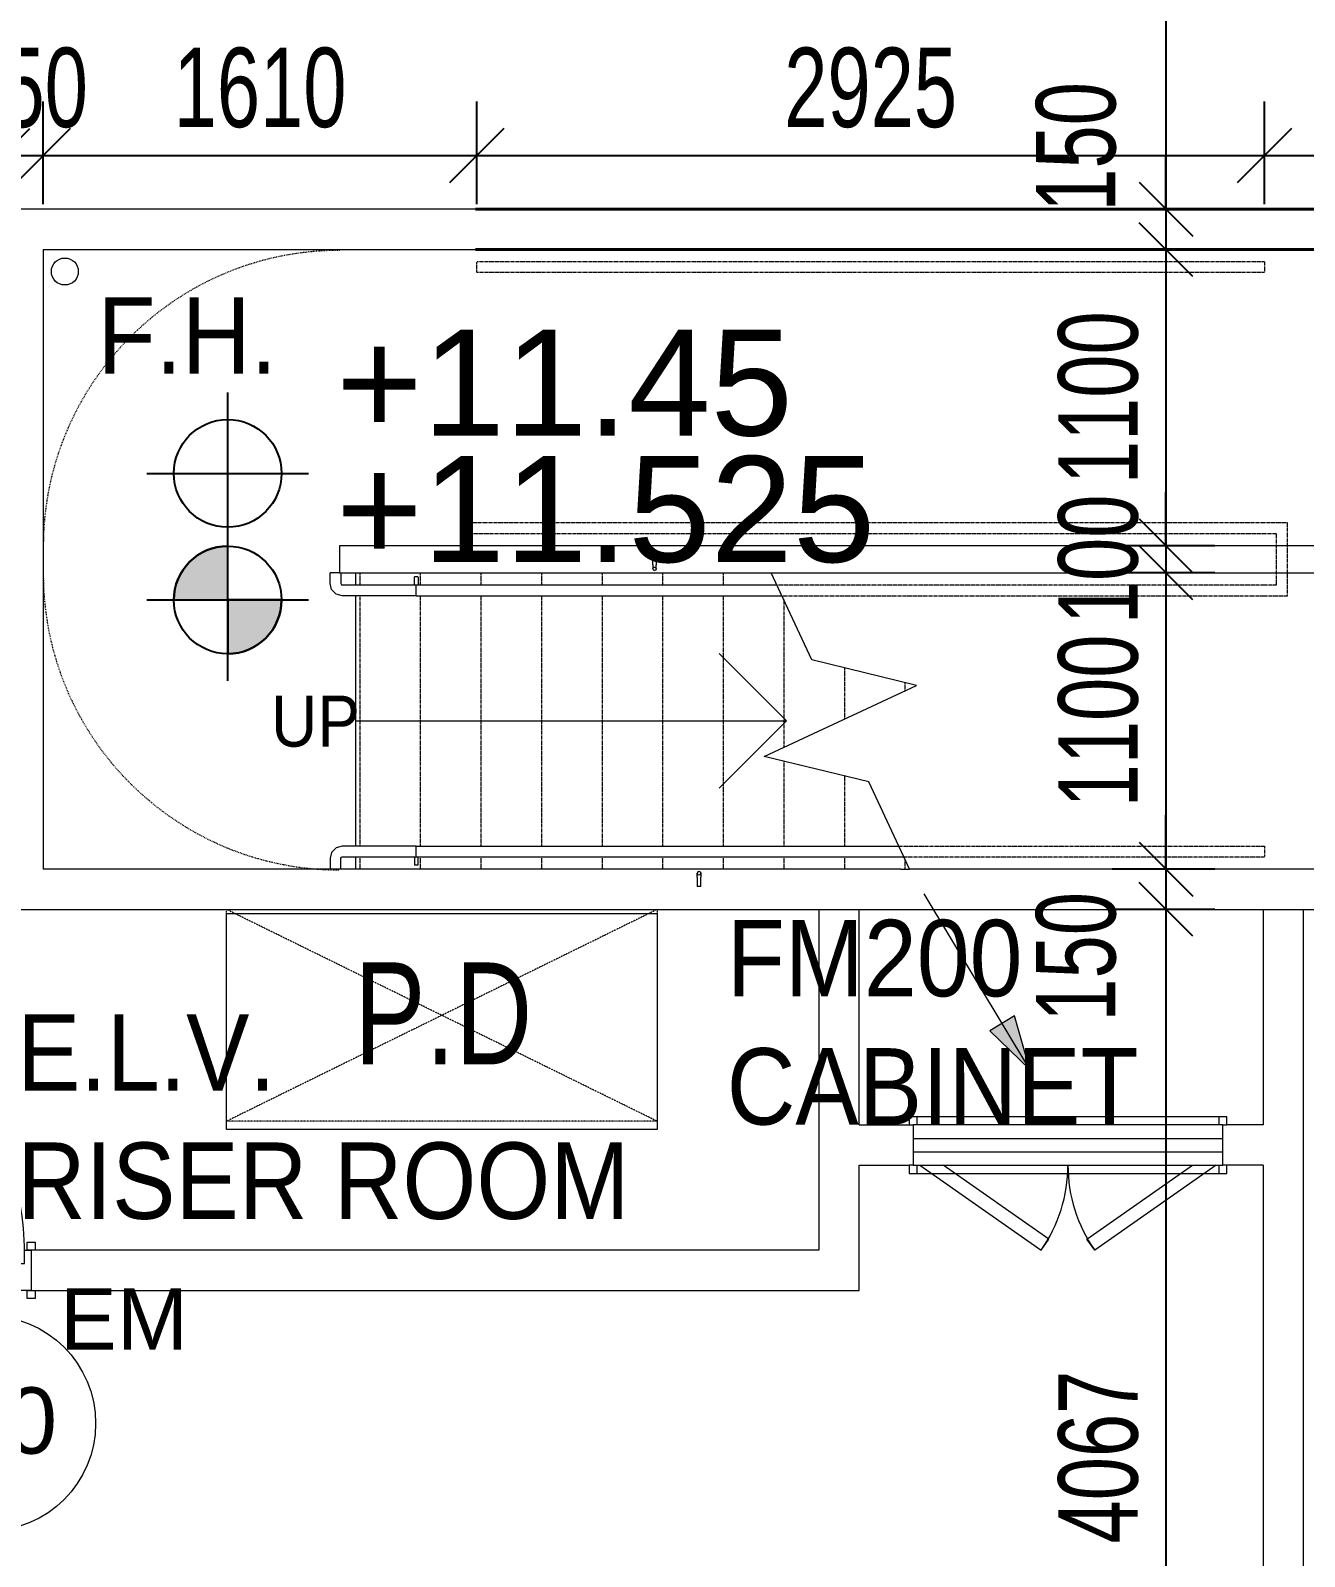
# Model space of a CAD drawing. Header units: millimetres. Extents: x 12827 to 178996, y -27589 to 73652.
# Drawn here: x 81762 to 86493, y 10872 to 16537 of the extents above; entities that cross this region are included whole.
import ezdxf

# ---------------------------------------------------------------- set-up
doc = ezdxf.new("R2010")
doc.units = ezdxf.units.MM
for name, pattern in [('Car Lift Hidden', [1.6, 0.8, -0.8]), ('Dash', [6, 3, -3]), ('Overhead', [3.96875, 2.38125, -1.5875])]:
    doc.linetypes.add(name, pattern=pattern)
for name, color, linetype, lineweight in [('A-ANNO-DIMS', 211, 'Continuous', 5), ('A-ANNO-NOTE', 131, 'Continuous', 25), ('A-DETL', 90, 'Continuous', 9), ('A-DETL-HDLN', 90, 'Dash', 9), ('A-DETL-THIN', 151, 'Continuous', 9), ('A-DOOR', 31, 'Continuous', 20), ('A-DOOR-FRAM', 31, 'Continuous', 30), ('A-FLOR', 192, 'Continuous', 9), ('A-FLOR-HRAL', 11, 'Continuous', 9), ('A-FLOR-HRAL-MBND', 5, 'Overhead', 9), ('A-WALL', 113, 'Continuous', 20), ('G-ANNO-TEXT', 231, 'Continuous', 5), ('S-STRS', 31, 'Continuous', 20), ('S-STRS-ANNO', 31, 'Continuous', 20), ('S-STRS-IDEN', 31, 'Continuous', 20), ('S-STRS-MBND', 31, 'Continuous', 20)]:
    doc.layers.add(name, color=color, linetype=linetype, lineweight=lineweight)
doc.styles.add('Arial_1', font='arial.ttf', dxfattribs={"height": 393.413174})
doc.styles.add('Arial_2', font='arial.ttf', dxfattribs={"width": 0.7, "height": 295.05988})
doc.styles.add('Swis721 BT', font='swiss.ttf', dxfattribs={"width": 0.9, "height": 189.214176})
doc.styles.add('Swis721 BT_1', font='swiss.ttf', dxfattribs={"width": 0.89, "height": 283.821263})
doc.styles.add('Swis721 BT_5', font='swiss.ttf', dxfattribs={"height": 1.135285})
doc.styles.add('Swis721 BT_6', font='swiss.ttf', dxfattribs={"height": 245.978428})
doc.styles.add('Swis721 BT_7', font='swiss.ttf', dxfattribs={"width": 0.75, "height": 378.428351})
doc.dimstyles.new('Linear_-_1_5mm_Arial', dxfattribs={"dimscale": 304.8, "dimtxt": 300, "dimasz": 0.656168, "dimexe": 0.656168, "dimexo": 0.0625, "dimgap": 0.328084, "dimtad": 1, "dimdec": 0, "dimzin": 0, "dimdsep": 46, "dimtxsty": 'Arial_2', "dimblk1": 'OBLIQUE', "dimblk2": 'OBLIQUE', "dimsah": 1, "dimcen": 0.09, "dimadec": 0, "dimazin": 0, "dimtfac": 1, "dimtdec": 4, "dimtix": 1, "dimtmove": 0, "dimatfit": 3, "dimfxl": 0.656168, "dimfxlon": 1, "dimtvp": 1, "dimtolj": 1, "dimtzin": 0, "dimarcsym": 2})
doc.dimstyles.new('Linear_-_1_5mm_Arial_1', dxfattribs={"dimscale": 304.8, "dimtxt": 300, "dimasz": 0.656168, "dimexe": 0.656168, "dimexo": 0.0625, "dimgap": 0.328084, "dimtad": 1, "dimdec": 0, "dimzin": 0, "dimdsep": 46, "dimtxsty": 'Arial_2', "dimblk1": 'OBLIQUE', "dimblk2": 'OBLIQUE', "dimsah": 1, "dimcen": 0.09, "dimadec": 0, "dimazin": 0, "dimtfac": 1, "dimtdec": 4, "dimtix": 1, "dimtmove": 2, "dimatfit": 3, "dimfxl": 0.656168, "dimfxlon": 1, "dimtvp": 1, "dimtolj": 1, "dimtzin": 0, "dimarcsym": 2})

# ---------------------------------------------------------------- blocks, each defined once
blk = doc.blocks.new('DLN-Single Door__X01_ - _M02a_ 900 x 2450 _WH_-16935534-Copy of 1_F')
at = {"layer": 'A-DOOR', "lineweight": 15}
for p, q in [((-450, 975), (-400, 975)), ((-450, 75), (-450, 975)), ((-400, 975), (-400, 75)), ((-490, 105), (-460, 105)), ((-490, 75), (-490, 105)), ((-460, 75), (-475, 75)), ((-460, 105), (-460, 75)), ((-400, 75), (-450, 75)), ((460, 75), (460, 105)), ((460, 105), (490, 105)), ((475, 75), (460, 75)), ((490, 105), (490, 75)), ((-490, -105), (-490, -75)), ((-460, -105), (-490, -105)), ((-475, -75), (-460, -75)), ((-460, -75), (-460, -105)), ((460, -105), (460, -75)), ((460, -75), (475, -75)), ((490, -105), (460, -105)), ((490, -75), (490, -105))]:
    blk.add_line(p, q, dxfattribs=at)
blk.add_arc((-450, 75), 900, 359.5, 90, dxfattribs=at)
at = {"layer": 'A-DOOR-FRAM', "lineweight": 15}
for p, q in [((-475, 75), (-450, 75)), ((-450, 75), (-450, 25)), ((450, 75), (475, 75)), ((450, 25), (450, 75)), ((-450, 25), (-425, 25)), ((-425, 25), (-425, -75)), ((425, 25), (450, 25)), ((425, -75), (425, 25)), ((-425, -75), (-475, -75)), ((475, -75), (425, -75))]:
    blk.add_line(p, q, dxfattribs=at)
blk = doc.blocks.new('Railing - Handrail On Railing_Start Post-6008623-Copy of 1_F')
at = {"layer": 'A-FLOR-HRAL'}
for p, q in [((-25, 320), (-64.7, 320)), ((-64.7, 280), (-25, 280)), ((-20, 275), (-20, 0)), ((20, 0), (20, 275)), ((-20, 6.5), (-50, 6.5)), ((-50, 0), (-50, 6.3)), ((-50, -6.3), (-50, 0)), ((-50, -6.5), (-20, -6.5))]:
    blk.add_line(p, q, dxfattribs=at)
at = {"layer": 'A-FLOR-HRAL', "flags": 128}
for points in [[(20, 275), (13.8, 297.8), (-3.2, 314.4), (-25, 320)], [(-25, 280), (-20.8, 277.7), (-20, 275)]]:
    blk.add_lwpolyline(points, dxfattribs=at)
blk = doc.blocks.new('Railing - Handrail On Railing-6096070-Copy of 1_F')
at = {"layer": 'A-FLOR-HRAL'}
for p, q in [((-15, 6.5), (-50, 6.5)), ((-50, 0), (-50, 6.3)), ((5.5, 3.5), (6.5, 0)), ((-50, -6.3), (-50, 0)), ((-50, -6.5), (-15, -6.5)), ((3.5, -5.5), (0, -6.5))]:
    blk.add_line(p, q, dxfattribs=at)
at = {"layer": 'A-FLOR-HRAL', "flags": 128}
for points in [[(-15, 6.5), (-3, 6.5), (0, 6.5)], [(0, -6.5), (-5.9, -6.5), (-15, -6.5)]]:
    blk.add_lwpolyline(points, dxfattribs=at)
at = {"layer": 'A-FLOR-HRAL'}
for start, end in [(360, 180), (180, 360)]:
    blk.add_arc((0, 0), 6.5, start, end, dxfattribs=at)
blk = doc.blocks.new('Railing - Railing-6095844-Copy of 1_F')
at = {"layer": 'A-FLOR-HRAL'}
for p, q in [((83194.3, 13508.8), (84986.1, 13508.8)), ((83194.3, 13468.8), (83194.3, 13508.8)), ((85004.8, 13468.8), (84986.1, 13508.8)), ((83194.3, 13468.8), (85004.8, 13468.8))]:
    blk.add_line(p, q, dxfattribs=at)
at = {"layer": 'A-FLOR-HRAL-MBND'}
for p, q in [((84986.1, 13508.8), (86344.3, 13508.8)), ((86344.3, 13508.8), (86344.3, 13468.8)), ((85004.8, 13468.8), (86344.3, 13468.8))]:
    blk.add_line(p, q, dxfattribs=at)
at = {"rotation": 89.99999999999982}
for name, p in [('Railing - Handrail On Railing_Start Post-6008623-Copy of 1_F', (83194.3, 13488.8)), ('Railing - Handrail On Railing-6096070-Copy of 1_F', (84244.3, 13408.8))]:
    blk.add_blockref(name, p, dxfattribs=at)
blk = doc.blocks.new('Railing - Handrail On Railing_Start Post-V72-Copy of 1_F')
at = {"layer": 'A-FLOR-HRAL'}
for p, q in [((-25, 320), (-65, 320)), ((-65, 285.9), (-65, 320)), ((-65, 280), (-25, 280)), ((-20, 275), (-20, 0)), ((20, 0), (20, 275)), ((-20, 6.5), (-50, 6.5)), ((-50, 0), (-50, 6.3)), ((-50, -6.3), (-50, 0)), ((-50, -6.5), (-20, -6.5))]:
    blk.add_line(p, q, dxfattribs=at)
at = {"layer": 'A-FLOR-HRAL', "flags": 128}
for points in [[(20, 275), (13.8, 297.8), (-3.2, 314.4), (-25, 320)], [(-25, 280), (-20.8, 277.7), (-20, 275)]]:
    blk.add_lwpolyline(points, dxfattribs=at)
blk = doc.blocks.new('Railing - Handrail On Railing-13662279-Copy of 1_F')
at = {"layer": 'A-FLOR-HRAL'}
for p, q in [((-15, 6.5), (-50, 6.5)), ((-50, 0), (-50, 6.3)), ((5.5, 3.5), (6.5, 0)), ((-50, -6.3), (-50, 0)), ((-50, -6.5), (-15, -6.5)), ((3.5, -5.5), (0, -6.5))]:
    blk.add_line(p, q, dxfattribs=at)
at = {"layer": 'A-FLOR-HRAL', "flags": 128}
for points in [[(-15, 6.5), (-3, 6.5), (0, 6.5)], [(0, -6.5), (-5.9, -6.5), (-15, -6.5)]]:
    blk.add_lwpolyline(points, dxfattribs=at)
at = {"layer": 'A-FLOR-HRAL'}
for start, end in [(360, 180), (180, 360)]:
    blk.add_arc((0, 0), 6.5, start, end, dxfattribs=at)
blk = doc.blocks.new('Railing - Railing-6095848-Copy of 1_F')
at = {"layer": 'A-FLOR-HRAL'}
for p, q in [((83194.3, 14478.8), (84533.8, 14478.8)), ((83194.3, 14438.8), (83194.3, 14478.8)), ((84552.5, 14438.8), (84533.8, 14478.8)), ((83194.3, 14438.8), (84552.5, 14438.8))]:
    blk.add_line(p, q, dxfattribs=at)
at = {"layer": 'A-FLOR-HRAL-MBND'}
for p, q in [((83399.2, 14668.8), (83399.2, 14708.8)), ((86429.3, 14708.8), (83399.2, 14708.8)), ((86429.3, 14438.8), (86429.3, 14708.8)), ((86389.3, 14668.8), (83399.2, 14668.8)), ((86389.3, 14478.8), (86389.3, 14668.8)), ((84533.8, 14478.8), (86344.3, 14478.8)), ((86344.3, 14478.8), (86389.3, 14478.8)), ((84552.5, 14438.8), (86344.3, 14438.8)), ((86344.3, 14438.8), (86429.3, 14438.8))]:
    blk.add_line(p, q, dxfattribs=at)
at = {"extrusion": (0, 0, -1), "zscale": -1, "rotation": 270.0000000000002}
for name, p in [('Railing - Handrail On Railing-13662279-Copy of 1_F', (-84079.3, 14538.8)), ('Railing - Handrail On Railing_Start Post-V72-Copy of 1_F', (-83194.3, 14458.8))]:
    blk.add_blockref(name, p, dxfattribs=at)
blk = doc.blocks.new('Railing - Railing-6095984-Copy of 1_F')
at = {"layer": 'A-FLOR-HRAL-MBND'}
for p, q in [((83419.3, 15638.8), (83419.3, 15678.8)), ((86344.3, 15678.8), (83419.3, 15678.8)), ((86344.3, 15638.8), (83419.3, 15638.8)), ((86344.3, 15678.8), (86344.3, 15638.8))]:
    blk.add_line(p, q, dxfattribs=at)
blk = doc.blocks.new('DLN-Double Door-AP - _AP09_ 1100 x 2100 _WH_-10331324-Copy of 1_F')
at = {"layer": 'A-DOOR', "lineweight": 15}
for p, q in [((575, 75), (-575, 75)), ((-575, 75), (-575, 25)), ((575, 25), (575, 75)), ((-575, 25), (-575, -25)), ((-575, 25), (575, 25)), ((575, -25), (575, 25)), ((-575, -25), (-575, -75)), ((-575, -25), (575, -25)), ((575, -75), (575, -25)), ((-575, -75), (575, -75)), ((-550, -75), (-99.5, -390.5)), ((-70.8, -349.5), (-462.8, -75)), ((70.8, -349.5), (462.8, -75)), ((550, -75), (99.5, -390.5)), ((-99.5, -390.5), (-70.8, -349.5)), ((99.5, -390.5), (70.8, -349.5))]:
    blk.add_line(p, q, dxfattribs=at)
for centre, start, end in [((-550, -75), 325, 359.9969), ((550, -75), 180.0031, 215)]:
    blk.add_arc(centre, 550, start, end, dxfattribs=at)
at = {"layer": 'A-DOOR-FRAM', "lineweight": 15}
for p, q in [((-560, 105), (-590, 105)), ((-590, 105), (-590, 75)), ((-590, 75), (-575, 75)), ((-560, 75), (-560, 105)), ((560, 105), (-560, 105)), ((560, 105), (560, 75)), ((590, 105), (560, 105)), ((575, 75), (590, 75)), ((590, 75), (590, 105)), ((-575, -75), (-590, -75)), ((-590, -75), (-590, -105)), ((-590, -105), (-560, -105)), ((-560, -105), (-560, -75)), ((-560, -105), (560, -105)), ((560, -75), (560, -105)), ((560, -105), (590, -105)), ((590, -75), (575, -75)), ((590, -105), (590, -75))]:
    blk.add_line(p, q, dxfattribs=at)
blk = doc.blocks.new('DLN_Slab Level Mark - FFL-2mm_Type 2-2670450-Copy of 1_F')
at = {"layer": 'A-ANNO-NOTE', "lineweight": 5}
h = blk.add_hatch(color=256, dxfattribs=at)
edge = h.paths.add_edge_path(flags=0)
edge.add_arc((0, 0), 1, 0, 90, ccw=False)
edge.add_line((1, 0), (0, 0))
edge.add_line((0, 0), (0, 1))
h = blk.add_hatch(color=256, dxfattribs=at)
edge = h.paths.add_edge_path(flags=0)
edge.add_arc((0, 0), 1, 180, 270, ccw=False)
edge.add_line((-1, 0), (0, 0))
edge.add_line((0, 0), (0, -1))
at = {"layer": 'A-ANNO-NOTE'}
for p, q in [((0, 1.5), (0, -1.5)), ((0, 1), (0, 0)), ((0, 0), (-1, 0)), ((0, -1), (0, 0)), ((0, 0), (1, 0)), ((-1.5, 0), (1.5, 0))]:
    blk.add_line(p, q, dxfattribs=at)
blk.add_circle((0, 0), 1, dxfattribs=at)
for start, end in [(360, 90), (180, 270)]:
    blk.add_arc((0, 0), 1, start, end, dxfattribs=at)
blk = doc.blocks.new('DLN_Slab Level Mark - SSL-2mm_Type 2-2670448-Copy of 1_F')
at = {"layer": 'A-ANNO-NOTE'}
for p, q in [((0, 1.5), (0, -1.5)), ((-1.5, 0), (1.5, 0))]:
    blk.add_line(p, q, dxfattribs=at)
blk.add_circle((0, 0), 1, dxfattribs=at)
blk = doc.blocks.new('_Oblique')
at = {"color": 0, "linetype": 'ByBlock', "lineweight": -2}
blk.add_line((-0.5, -0.5), (0.5, 0.5), dxfattribs=at)
blk = doc.blocks.new('DIMBLOCK113-Copy of 1_F')
at = {"layer": 'A-ANNO-DIMS', "color": 0, "lineweight": -2, "transparency": 16777216}
for p, q in [((81659.3, 15892.4), (81659.3, 16273.4)), ((81809.3, 15892.4), (81809.3, 16273.4)), ((81659.3, 16073.4), (81459.3, 16073.4)), ((81659.3, 16073.4), (81809.3, 16073.4)), ((81809.3, 16073.4), (82009.3, 16073.4))]:
    blk.add_line(p, q, dxfattribs=at)
at = {"layer": 'Defpoints', "color": 0, "transparency": 16777216}
for p in [(81809.3, 16073.4), (81659.3, 15873.4), (81809.3, 15873.4)]:
    blk.add_point(p, dxfattribs=at)
at = {"layer": 'A-ANNO-DIMS', "color": 0, "lineweight": -2, "transparency": 16777216, "xscale": 200, "yscale": 200, "zscale": 200}
blk.add_blockref('_Oblique', (81659.3, 16073.4), dxfattribs=at)
at = {"layer": 'A-ANNO-DIMS', "color": 0, "lineweight": -2, "transparency": 16777216, "xscale": 200, "yscale": 200, "zscale": 200, "rotation": 180}
blk.add_blockref('_Oblique', (81809.3, 16073.4), dxfattribs=at)
at = {"layer": 'A-ANNO-DIMS', "color": 0, "transparency": 16777216, "insert": (81734.3, 16324), "char_height": 295.06, "width": 564.923, "attachment_point": 5, "style": 'Arial_2'}
blk.add_mtext('\\A1;150', dxfattribs=at)
blk = doc.blocks.new('DIMBLOCK114-Copy of 1_F')
at = {"layer": 'A-ANNO-DIMS', "color": 0, "lineweight": -2, "transparency": 16777216}
for p, q in [((81809.3, 15892.4), (81809.3, 16273.4)), ((83419.3, 15892.4), (83419.3, 16273.4)), ((81809.3, 16073.4), (83419.3, 16073.4))]:
    blk.add_line(p, q, dxfattribs=at)
at = {"layer": 'Defpoints', "color": 0, "transparency": 16777216}
for p in [(83419.3, 16073.4), (81809.3, 15873.4), (83419.3, 15873.4)]:
    blk.add_point(p, dxfattribs=at)
at = {"layer": 'A-ANNO-DIMS', "color": 0, "lineweight": -2, "transparency": 16777216, "xscale": 200, "yscale": 200, "zscale": 200, "rotation": 180}
blk.add_blockref('_Oblique', (81809.3, 16073.4), dxfattribs=at)
at = {"layer": 'A-ANNO-DIMS', "color": 0, "lineweight": -2, "transparency": 16777216, "xscale": 200, "yscale": 200, "zscale": 200}
blk.add_blockref('_Oblique', (83419.3, 16073.4), dxfattribs=at)
at = {"layer": 'A-ANNO-DIMS', "color": 0, "transparency": 16777216, "insert": (82614.3, 16324), "char_height": 295.06, "width": 753.231, "attachment_point": 5, "style": 'Arial_2'}
blk.add_mtext('\\A1;1610', dxfattribs=at)
blk = doc.blocks.new('DIMBLOCK115-Copy of 1_F')
at = {"layer": 'A-ANNO-DIMS', "color": 0, "lineweight": -2, "transparency": 16777216}
for p, q in [((83419.3, 15892.4), (83419.3, 16273.4)), ((86344.3, 15892.4), (86344.3, 16273.4)), ((83419.3, 16073.4), (86344.3, 16073.4))]:
    blk.add_line(p, q, dxfattribs=at)
at = {"layer": 'Defpoints', "color": 0, "transparency": 16777216}
for p in [(86344.3, 16073.4), (83419.3, 15873.4), (86344.3, 15873.4)]:
    blk.add_point(p, dxfattribs=at)
at = {"layer": 'A-ANNO-DIMS', "color": 0, "lineweight": -2, "transparency": 16777216, "xscale": 200, "yscale": 200, "zscale": 200, "rotation": 180}
blk.add_blockref('_Oblique', (83419.3, 16073.4), dxfattribs=at)
at = {"layer": 'A-ANNO-DIMS', "color": 0, "lineweight": -2, "transparency": 16777216, "xscale": 200, "yscale": 200, "zscale": 200}
blk.add_blockref('_Oblique', (86344.3, 16073.4), dxfattribs=at)
at = {"layer": 'A-ANNO-DIMS', "color": 0, "transparency": 16777216, "insert": (84881.8, 16324), "char_height": 295.06, "width": 753.231, "attachment_point": 5, "style": 'Arial_2'}
blk.add_mtext('\\A1;2925', dxfattribs=at)
blk = doc.blocks.new('DIMBLOCK116-Copy of 1_F')
at = {"layer": 'A-ANNO-DIMS', "color": 0, "lineweight": -2, "transparency": 16777216}
for p, q in [((86344.3, 15892.4), (86344.3, 16273.4)), ((87639.3, 15892.4), (87639.3, 16273.4)), ((86344.3, 16073.4), (87639.3, 16073.4))]:
    blk.add_line(p, q, dxfattribs=at)
at = {"layer": 'Defpoints', "color": 0, "transparency": 16777216}
for p in [(87639.3, 16073.4), (86344.3, 15873.4), (87639.3, 15873.4)]:
    blk.add_point(p, dxfattribs=at)
at = {"layer": 'A-ANNO-DIMS', "color": 0, "lineweight": -2, "transparency": 16777216, "xscale": 200, "yscale": 200, "zscale": 200, "rotation": 180}
blk.add_blockref('_Oblique', (86344.3, 16073.4), dxfattribs=at)
at = {"layer": 'A-ANNO-DIMS', "color": 0, "lineweight": -2, "transparency": 16777216, "xscale": 200, "yscale": 200, "zscale": 200}
blk.add_blockref('_Oblique', (87639.3, 16073.4), dxfattribs=at)
at = {"layer": 'A-ANNO-DIMS', "color": 0, "transparency": 16777216, "insert": (86991.8, 16324), "char_height": 295.06, "width": 753.231, "attachment_point": 5, "style": 'Arial_2'}
blk.add_mtext('\\A1;1295', dxfattribs=at)
blk = doc.blocks.new('DIMBLOCK137-Copy of 1_F')
at = {"layer": 'A-ANNO-DIMS', "color": 0, "lineweight": -2, "transparency": 16777216}
for p, q in [((86159.5, 19682.3), (85778.5, 19682.3)), ((85978.5, 19682.3), (85978.5, 15874.2)), ((86159.5, 15874.2), (85778.5, 15874.2))]:
    blk.add_line(p, q, dxfattribs=at)
at = {"layer": 'Defpoints', "color": 0, "transparency": 16777216}
for p in [(86178.5, 19682.3), (85978.5, 15874.2), (86178.5, 15874.2)]:
    blk.add_point(p, dxfattribs=at)
at = {"layer": 'A-ANNO-DIMS', "color": 0, "lineweight": -2, "transparency": 16777216, "xscale": 200, "yscale": 200, "zscale": 200}
for p, rotation in [((85978.5, 19682.3), 90), ((85978.5, 15874.2), 270)]:
    blk.add_blockref('_Oblique', p, dxfattribs=dict(at, rotation=rotation))
at = {"layer": 'A-ANNO-DIMS', "color": 0, "transparency": 16777216, "insert": (85727.8, 17778.2), "char_height": 295.06, "width": 753.231, "attachment_point": 5, "rotation": 90, "style": 'Arial_2'}
blk.add_mtext('\\A1;3808', dxfattribs=at)
blk = doc.blocks.new('DIMBLOCK138-Copy of 1_F')
at = {"layer": 'A-ANNO-DIMS', "color": 0, "lineweight": -2, "transparency": 16777216}
for p, q in [((85978.5, 15874.2), (85978.5, 16074.2)), ((86159.5, 15874.2), (85778.5, 15874.2)), ((85978.5, 15874.2), (85978.5, 15723.8)), ((86159.5, 15723.8), (85778.5, 15723.8)), ((85978.5, 15723.8), (85978.5, 15523.8))]:
    blk.add_line(p, q, dxfattribs=at)
at = {"layer": 'Defpoints', "color": 0, "transparency": 16777216}
for p in [(86178.5, 15874.2), (85978.5, 15723.8), (86178.5, 15723.8)]:
    blk.add_point(p, dxfattribs=at)
at = {"layer": 'A-ANNO-DIMS', "color": 0, "lineweight": -2, "transparency": 16777216, "xscale": 200, "yscale": 200, "zscale": 200}
for p, rotation in [((85978.5, 15874.2), 270), ((85978.5, 15723.8), 90)]:
    blk.add_blockref('_Oblique', p, dxfattribs=dict(at, rotation=rotation))
at = {"layer": 'A-ANNO-DIMS', "color": 0, "transparency": 16777216, "insert": (85495.8, 15864.4), "char_height": 295.06, "width": 564.923, "attachment_point": 1, "rotation": 90, "line_spacing_factor": 0.938532, "style": 'Arial_2'}
blk.add_mtext('\\A1;150', dxfattribs=at)
blk = doc.blocks.new('DIMBLOCK139-Copy of 1_F')
at = {"layer": 'A-ANNO-DIMS', "color": 0, "lineweight": -2, "transparency": 16777216}
for p, q in [((86159.5, 15723.8), (85778.5, 15723.8)), ((85978.5, 15723.8), (85978.5, 14623.8)), ((86159.5, 14623.8), (85778.5, 14623.8))]:
    blk.add_line(p, q, dxfattribs=at)
at = {"layer": 'Defpoints', "color": 0, "transparency": 16777216}
for p in [(86178.5, 15723.8), (85978.5, 14623.8), (86178.5, 14623.8)]:
    blk.add_point(p, dxfattribs=at)
at = {"layer": 'A-ANNO-DIMS', "color": 0, "lineweight": -2, "transparency": 16777216, "xscale": 200, "yscale": 200, "zscale": 200}
for p, rotation in [((85978.5, 15723.8), 90), ((85978.5, 14623.8), 270)]:
    blk.add_blockref('_Oblique', p, dxfattribs=dict(at, rotation=rotation))
at = {"layer": 'A-ANNO-DIMS', "color": 0, "transparency": 16777216, "insert": (85727.9, 15173.8), "char_height": 295.06, "width": 753.231, "attachment_point": 5, "rotation": 90, "style": 'Arial_2'}
blk.add_mtext('\\A1;1100', dxfattribs=at)
blk = doc.blocks.new('DIMBLOCK140-Copy of 1_F')
at = {"layer": 'A-ANNO-DIMS', "color": 0, "lineweight": -2, "transparency": 16777216}
for p, q in [((85978.5, 14623.8), (85978.5, 14823.8)), ((86159.5, 14623.8), (85778.5, 14623.8)), ((85978.5, 14623.8), (85978.5, 14523.8)), ((86159.5, 14523.8), (85778.5, 14523.8)), ((85978.5, 14523.8), (85978.5, 14323.8))]:
    blk.add_line(p, q, dxfattribs=at)
at = {"layer": 'Defpoints', "color": 0, "transparency": 16777216}
for p in [(86178.5, 14623.8), (85978.5, 14523.8), (86178.5, 14523.8)]:
    blk.add_point(p, dxfattribs=at)
at = {"layer": 'A-ANNO-DIMS', "color": 0, "lineweight": -2, "transparency": 16777216, "xscale": 200, "yscale": 200, "zscale": 200}
for p, rotation in [((85978.5, 14623.8), 270), ((85978.5, 14523.8), 90)]:
    blk.add_blockref('_Oblique', p, dxfattribs=dict(at, rotation=rotation))
at = {"layer": 'A-ANNO-DIMS', "color": 0, "transparency": 16777216, "insert": (85727.9, 14573.8), "char_height": 295.06, "width": 564.923, "attachment_point": 5, "rotation": 90, "style": 'Arial_2'}
blk.add_mtext('\\A1;100', dxfattribs=at)
blk = doc.blocks.new('DIMBLOCK141-Copy of 1_F')
at = {"layer": 'A-ANNO-DIMS', "color": 0, "lineweight": -2, "transparency": 16777216}
for p, q in [((86159.5, 14523.8), (85778.5, 14523.8)), ((85978.5, 14523.8), (85978.5, 13423.8)), ((86159.5, 13423.8), (85778.5, 13423.8))]:
    blk.add_line(p, q, dxfattribs=at)
at = {"layer": 'Defpoints', "color": 0, "transparency": 16777216}
for p in [(86178.5, 14523.8), (85978.5, 13423.8), (86178.5, 13423.8)]:
    blk.add_point(p, dxfattribs=at)
at = {"layer": 'A-ANNO-DIMS', "color": 0, "lineweight": -2, "transparency": 16777216, "xscale": 200, "yscale": 200, "zscale": 200}
for p, rotation in [((85978.5, 14523.8), 90), ((85978.5, 13423.8), 270)]:
    blk.add_blockref('_Oblique', p, dxfattribs=dict(at, rotation=rotation))
at = {"layer": 'A-ANNO-DIMS', "color": 0, "transparency": 16777216, "insert": (85727.9, 13973.8), "char_height": 295.06, "width": 753.231, "attachment_point": 5, "rotation": 90, "style": 'Arial_2'}
blk.add_mtext('\\A1;1100', dxfattribs=at)
blk = doc.blocks.new('DIMBLOCK142-Copy of 1_F')
at = {"layer": 'A-ANNO-DIMS', "color": 0, "lineweight": -2, "transparency": 16777216}
for p, q in [((85978.5, 13423.8), (85978.5, 13623.8)), ((86159.5, 13423.8), (85778.5, 13423.8)), ((85978.5, 13423.8), (85978.5, 13274.2)), ((86159.5, 13274.2), (85778.5, 13274.2)), ((85978.5, 13274.2), (85978.5, 13074.2))]:
    blk.add_line(p, q, dxfattribs=at)
at = {"layer": 'Defpoints', "color": 0, "transparency": 16777216}
for p in [(86178.5, 13423.8), (85978.5, 13274.2), (86178.5, 13274.2)]:
    blk.add_point(p, dxfattribs=at)
at = {"layer": 'A-ANNO-DIMS', "color": 0, "lineweight": -2, "transparency": 16777216, "xscale": 200, "yscale": 200, "zscale": 200}
for p, rotation in [((85978.5, 13423.8), 270), ((85978.5, 13274.2), 90)]:
    blk.add_blockref('_Oblique', p, dxfattribs=dict(at, rotation=rotation))
at = {"layer": 'A-ANNO-DIMS', "color": 0, "transparency": 16777216, "insert": (85495.8, 12857.4), "char_height": 295.06, "width": 564.923, "attachment_point": 1, "rotation": 90, "line_spacing_factor": 0.938532, "style": 'Arial_2'}
blk.add_mtext('\\A1;150', dxfattribs=at)
blk = doc.blocks.new('DIMBLOCK143-Copy of 1_F')
at = {"layer": 'A-ANNO-DIMS', "color": 0, "lineweight": -2, "transparency": 16777216}
for p, q in [((86159.5, 13274.2), (85778.5, 13274.2)), ((85978.5, 13274.2), (85978.5, 9207.5)), ((86159.5, 9207.5), (85778.5, 9207.5))]:
    blk.add_line(p, q, dxfattribs=at)
at = {"layer": 'Defpoints', "color": 0, "transparency": 16777216}
for p in [(86178.5, 13274.2), (85978.5, 9207.5), (86178.5, 9207.5)]:
    blk.add_point(p, dxfattribs=at)
at = {"layer": 'A-ANNO-DIMS', "color": 0, "lineweight": -2, "transparency": 16777216, "xscale": 200, "yscale": 200, "zscale": 200}
for p, rotation in [((85978.5, 13274.2), 90), ((85978.5, 9207.5), 270)]:
    blk.add_blockref('_Oblique', p, dxfattribs=dict(at, rotation=rotation))
at = {"layer": 'A-ANNO-DIMS', "color": 0, "transparency": 16777216, "insert": (85727.9, 11240.8), "char_height": 295.06, "width": 753.231, "attachment_point": 5, "rotation": 90, "style": 'Arial_2'}
blk.add_mtext('\\A1;4067', dxfattribs=at)
blk = doc.blocks.new('GBP_Door Mark - 2 x 1_3_R_T_ Border _EM_ON_-18777231-Copy of 1_F')
at = {"layer": 'A-ANNO-NOTE', "lineweight": 5}
blk.add_circle((-31.356, 27.261), 2, dxfattribs=at)
at = {"layer": 'A-ANNO-NOTE', "lineweight": 5, "insert": (-30.02, 29.767), "char_height": 1.1353, "width": 2.7792, "attachment_point": 1, "line_spacing_factor": 1.00667, "style": 'Swis721 BT_5'}
blk.add_mtext('EM', dxfattribs=at)

msp = doc.modelspace()

# ---------------------------------------------------------------- hatches: boundary and pattern name
at = {"layer": 'G-ANNO-TEXT'}
msp.add_hatch(color=130, dxfattribs=at).paths.add_polyline_path([(85472.76737, 12680.03954), (85415.71967, 12879.08082), (85323.84198, 12823.8905)], flags=0)

# ---------------------------------------------------------------- linework, layer by layer
at = {"layer": 'A-DETL', "linetype": 'Car Lift Hidden'}
for p, q in [((82489.29296, 12487.48545), (82489.29296, 13274.15212)), ((82489.29296, 13274.15212), (84089.29296, 13274.15212)), ((84089.29296, 13274.15212), (82489.29296, 12487.48545)), ((84089.29296, 12487.48545), (82489.29296, 13274.15212)), ((84089.29296, 13274.15212), (84089.29296, 12487.48545)), ((84089.29296, 12487.48545), (82489.29296, 12487.48545))]:
    msp.add_line(p, q, dxfattribs=at)
at = {"layer": 'A-DETL-HDLN'}
for centre, start, end in [((82909.29296, 14620.81878), 90, 180), ((82909.29296, 14520.81878), 180, 270)]:
    msp.add_arc(centre, 1100, start, end, dxfattribs=at)
at = {"layer": 'A-DETL-THIN'}
msp.add_circle((81889.29296, 15642.52232), 50, dxfattribs=at)
at = {"layer": 'A-FLOR'}
for p, q in [((82489.29296, 13259.48545), (84089.29296, 13259.48545)), ((82489.29296, 12457.48545), (82489.29296, 13259.48545)), ((84089.29296, 13259.48545), (84089.29296, 12457.48545)), ((84089.29296, 12457.48545), (82489.29296, 12457.48545))]:
    msp.add_line(p, q, dxfattribs=at)
at = {"layer": 'A-WALL'}
for p, q in [((83414.29296, 15874.15213), (80764.29296, 15874.15213)), ((81809.29296, 15724.15213), (81809.29296, 13424.15213)), ((81809.29296, 15724.15213), (83414.29296, 15724.15213)), ((87639.29296, 14623.81879), (82909.29296, 14623.81879)), ((82909.29296, 14623.81879), (82909.29296, 14523.81879)), ((82909.29296, 14523.81879), (88639.29296, 14523.81879)), ((84994.29296, 13424.15213), (81809.29296, 13424.15213)), ((88639.29296, 13424.15213), (85025.60674, 13424.15213)), ((81659.29296, 13274.15213), (81809.29296, 13274.15213)), ((81809.29296, 13274.15213), (88639.29296, 13274.15213)), ((84689.29296, 13274.15213), (84689.29296, 12009.15213)), ((84839.29296, 12474.15213), (84839.29296, 13274.15213)), ((86339.29296, 13274.15213), (86339.29296, 12474.15213)), ((86489.29296, 10507.48546), (86489.29296, 13274.15213)), ((84839.29296, 12474.15213), (85024.29296, 12474.15213)), ((86339.29296, 12474.15213), (86204.29296, 12474.15213)), ((84839.29296, 11859.15213), (84839.29296, 12324.15213)), ((84839.29296, 12324.15213), (85024.29296, 12324.15213)), ((86339.29296, 12324.15213), (86204.29296, 12324.15213)), ((86339.29296, 12324.15213), (86339.29296, 10657.48546)), ((84689.29296, 12009.15213), (81764.29296, 12009.15213)), ((81764.29296, 12009.15213), (81764.29296, 11859.15213)), ((81764.29296, 11859.15213), (84839.29296, 11859.15213))]:
    msp.add_line(p, q, dxfattribs=at)
at = {"layer": 'A-WALL', "color": 10, "lineweight": 40}
for p, q in [((88039.29296, 15874.15213), (83414.29296, 15874.15213)), ((83414.29296, 15724.15213), (87639.29296, 15724.15213))]:
    msp.add_line(p, q, dxfattribs=at)
at = {"layer": 'G-ANNO-TEXT', "color": 130}
for p, q in [((85472.76737, 12680.03954), (85080.88647, 13332.4205)), ((85415.71967, 12879.08082), (85323.84198, 12823.8905)), ((85472.76737, 12680.03954), (85415.71967, 12879.08082)), ((85323.84198, 12823.8905), (85472.76737, 12680.03954))]:
    msp.add_line(p, q, dxfattribs=at)
at = {"layer": 'S-STRS'}
for p, q in [((82969.29296, 14523.81879), (82969.29296, 14478.81879)), ((82969.29296, 14438.9427), (82969.29296, 13508.69489)), ((82969.29296, 13468.81879), (82969.29296, 13424.15213)), ((84994.29296, 13423.81879), (85025.76217, 13423.81879))]:
    msp.add_line(p, q, dxfattribs=at)
at = {"layer": 'S-STRS', "linetype": 'Overhead'}
for p, q in [((82984.29296, 14523.81879), (82984.29296, 14478.81879)), ((83209.29296, 14523.81879), (83209.29296, 14478.81879)), ((83434.29296, 14523.81879), (83434.29296, 14478.81879)), ((83659.29296, 14523.81879), (83659.29296, 14478.81879)), ((83884.29296, 14523.81879), (83884.29296, 14478.81879)), ((84109.29296, 14523.81879), (84109.29296, 14478.81879)), ((84334.29296, 14523.81879), (84334.29296, 14478.81879)), ((82984.29296, 14438.97987), (82984.29296, 13508.65772)), ((83209.29296, 14438.81879), (83209.29296, 13508.81879)), ((83434.29296, 14438.81879), (83434.29296, 13508.81879)), ((83659.29296, 14438.81879), (83659.29296, 13508.81879)), ((83884.29296, 14438.81879), (83884.29296, 13508.81879)), ((84109.29296, 14438.81879), (84109.29296, 13508.81879)), ((84334.29296, 14438.81879), (84334.29296, 13508.81879)), ((84559.29296, 14424.16525), (84559.29296, 13875.89419)), ((84784.29296, 14171.07298), (84784.29296, 13980.81341)), ((85009.29296, 14116.39107), (85009.29296, 14085.73263)), ((84559.29296, 13823.95559), (84559.29296, 13508.81879)), ((84784.29296, 13769.27369), (84784.29296, 13508.81879)), ((82984.29296, 13468.81879), (82984.29296, 13424.15213)), ((83209.29296, 13468.81879), (83209.29296, 13424.15213)), ((83434.29296, 13468.81879), (83434.29296, 13424.15213)), ((83659.29296, 13468.81879), (83659.29296, 13424.15213)), ((83884.29296, 13468.81879), (83884.29296, 13424.15213)), ((84109.29296, 13468.81879), (84109.29296, 13424.15213)), ((84334.29296, 13468.81879), (84334.29296, 13424.15213)), ((84559.29296, 13468.81879), (84559.29296, 13424.15213)), ((84784.29296, 13468.81879), (84784.29296, 13424.15213)), ((85009.29296, 13459.13713), (85009.29296, 13423.81879))]:
    msp.add_line(p, q, dxfattribs=at)
at = {"layer": 'S-STRS-ANNO'}
for p, q in [((84569.29296, 13973.81879), (84319.29296, 14223.81879)), ((82969.29296, 13973.81879), (83194.29296, 13973.81879)), ((83194.29296, 13973.81879), (83419.29296, 13973.81879)), ((83419.29296, 13973.81879), (83644.29296, 13973.81879)), ((83644.29296, 13973.81879), (83869.29296, 13973.81879)), ((83869.29296, 13973.81879), (84094.29296, 13973.81879)), ((84094.29296, 13973.81879), (84319.29296, 13973.81879)), ((84319.29296, 13973.81879), (84544.29296, 13973.81879)), ((84569.29296, 13973.81879), (84319.29296, 13723.81879)), ((84544.29296, 13973.81879), (84569.29296, 13973.81879))]:
    msp.add_line(p, q, dxfattribs=at)
at = {"layer": 'S-STRS-MBND'}
for p, q in [((84663.6384, 14200.39574), (84512.82375, 14523.81879)), ((85052.51414, 14105.887), (84663.6384, 14200.39574)), ((84486.07178, 13841.75059), (85052.51414, 14105.887)), ((84874.94753, 13747.24185), (84486.07178, 13841.75059)), ((84986.12602, 13508.81879), (84874.94753, 13747.24185)), ((85025.76217, 13423.81879), (85004.77833, 13468.81879))]:
    msp.add_line(p, q, dxfattribs=at)

# ---------------------------------------------------------------- block references
at = {"layer": 'A-ANNO-NOTE'}
for name, p, xscale, yscale, zscale, rotation in [('DLN_Slab Level Mark - SSL-2mm_Type 2-2670448-Copy of 1_F', (82494.09044, 14893.00028), 199.9999999999999, 199.9999999999999, 199.9999999999999, 89.9999999999995), ('DLN_Slab Level Mark - FFL-2mm_Type 2-2670450-Copy of 1_F', (82494.09044, 14423.14472), 200, 200, 200, 89.99999999999957)]:
    msp.add_blockref(name, p, dxfattribs=dict(at, xscale=xscale, yscale=yscale, zscale=zscale, rotation=rotation))
at = {"layer": 'A-ANNO-NOTE', "lineweight": 5, "xscale": 200, "yscale": 200, "zscale": 200}
msp.add_blockref('GBP_Door Mark - 2 x 1_3_R_T_ Border _EM_ON_-18777231-Copy of 1_F', (87874.7907, 5913.73858), dxfattribs=at)
at = {"layer": 'A-DOOR', "lineweight": 15}
for name, p in [('DLN-Single Door__X01_ - _M02a_ 900 x 2450 _WH_-16935534-Copy of 1_F', (81289.29296, 11934.15213)), ('DLN-Double Door-AP - _AP09_ 1100 x 2100 _WH_-10331324-Copy of 1_F', (85614.29296, 12399.15213))]:
    msp.add_blockref(name, p, dxfattribs=at)
at = {"layer": 'A-FLOR-HRAL', "linetype": 'Overhead'}
msp.add_blockref('Railing - Railing-6095984-Copy of 1_F', (0, 0), dxfattribs=at)
at = {"layer": 'A-FLOR-HRAL'}
for name in ['Railing - Railing-6095848-Copy of 1_F', 'Railing - Railing-6095844-Copy of 1_F']:
    msp.add_blockref(name, (0, 0), dxfattribs=at)

# ---------------------------------------------------------------- texts
at = {"layer": 'A-ANNO-NOTE', "lineweight": 5}
for s, insert, char_height, width, attachment_point, line_spacing_factor, style in [('+11.45', (82896.88543, 15427.05504), 393.413174, 2020.8, 1, 0.938532, 'Arial_1'), ('+11.525', (82896.88543, 14957.19948), 393.413174, 2385.6, 1, 0.938532, 'Arial_1'), ('D0', (81641.11189, 11499.47483), 245.978428, 514.7814219, 2, 1.00667, 'Swis721 BT_6')]:
    msp.add_mtext(s, dxfattribs=dict(at, insert=insert, char_height=char_height, width=width, attachment_point=attachment_point, line_spacing_factor=line_spacing_factor, style=style))
at = {"layer": 'G-ANNO-TEXT', "color": 7, "attachment_point": 1, "line_spacing_factor": 1.00667}
for s, insert, char_height, width, style in [('F.H.', (82010.90815, 15547.148), 283.821263, 777.6, 'Swis721 BT_1'), ('FM200\\PCABINET', (84347.38647, 13235.28938), 283.821263, 1760.4, 'Swis721 BT_1'), ('P.D', (82964.20292, 13077.31955), 378.428351, 763.2, 'Swis721 BT_7'), ('E.L.V.\\PRISER ROOM', (81711.80704, 12885.13255), 283.821263, 2588.4, 'Swis721 BT_1')]:
    msp.add_mtext(s, dxfattribs=dict(at, insert=insert, char_height=char_height, width=width, style=style))
at = {"layer": 'S-STRS-IDEN', "lineweight": 9, "insert": (82655.00725, 14067.79487), "char_height": 189.214176, "width": 377.1428571, "attachment_point": 1, "line_spacing_factor": 1.00667, "style": 'Swis721 BT'}
msp.add_mtext('UP', dxfattribs=at)

# ---------------------------------------------------------------- dimensions: what is measured, and where the dimension line sits
at = {"layer": 'A-ANNO-DIMS'}
for base, p1, p2, override, picture, middle in [((85978.5256, 15874.15213), (86178.5256, 19682.31879), (86178.5256, 15874.15213), {"dimpost": '<>', "dimfxl": 3808.166667}, 'DIMBLOCK137-Copy of 1_F', (85727.77536, 17778.23546)), ((85978.5256, 14623.81879), (86178.5256, 15723.81879), (86178.5256, 14623.81879), {"dimpost": '<>', "dimfxl": 1100}, 'DIMBLOCK139-Copy of 1_F', (85727.876, 15173.81879)), ((85978.5256, 14523.81879), (86178.5256, 14623.81879), (86178.5256, 14523.81879), {"dimpost": '<>', "dimfxl": 100}, 'DIMBLOCK140-Copy of 1_F', (85727.876, 14573.81879)), ((85978.5256, 13423.81879), (86178.5256, 14523.81879), (86178.5256, 13423.81879), {"dimpost": '<>', "dimfxl": 1100}, 'DIMBLOCK141-Copy of 1_F', (85727.876, 13973.81879)), ((85978.5256, 9207.48546), (86178.5256, 13274.15213), (86178.5256, 9207.48546), {"dimpost": '<>', "dimfxl": 4066.666667}, 'DIMBLOCK143-Copy of 1_F', (85727.876, 11240.81879))]:
    dim = msp.add_linear_dim(base=base, p1=p1, p2=p2, angle=90, dimstyle='Linear_-_1_5mm_Arial', override=override, dxfattribs=at)
    dim.commit()
    dim.dimension.update_dxf_attribs({"geometry": picture, "text_midpoint": middle})
for base, p1, p2, override, picture, middle in [((81809.29296, 16073.37985), (81659.29296, 15873.37985), (81809.29296, 15873.37985), {"dimpost": '<>', "dimfxl": 150}, 'DIMBLOCK113-Copy of 1_F', (81734.29296, 16324.02945)), ((83419.29296, 16073.37985), (81809.29296, 15873.37985), (83419.29296, 15873.37985), {"dimpost": '<>', "dimfxl": 1609.999999}, 'DIMBLOCK114-Copy of 1_F', (82614.29296, 16324.02945)), ((86344.29296, 16073.37985), (83419.29296, 15873.37985), (86344.29296, 15873.37985), {"dimpost": '<>', "dimfxl": 2925}, 'DIMBLOCK115-Copy of 1_F', (84881.79296, 16324.02945)), ((87639.29296, 16073.37985), (86344.29296, 15873.37985), (87639.29296, 15873.37985), {"dimpost": '<>', "dimfxl": 1295}, 'DIMBLOCK116-Copy of 1_F', (86991.79296, 16324.02945))]:
    dim = msp.add_linear_dim(base=base, p1=p1, p2=p2, dimstyle='Linear_-_1_5mm_Arial', override=override, dxfattribs=at)
    dim.commit()
    dim.dimension.update_dxf_attribs({"geometry": picture, "text_midpoint": middle})
for base, p1, p2, override, picture, middle in [((85978.5256, 15723.81879), (86178.5256, 15874.15213), (86178.5256, 15723.81879), {"dimpost": '<>', "dimfxl": 150.333333}, 'DIMBLOCK138-Copy of 1_F', (85692.48, 16146.83676)), ((85978.5256, 13274.15213), (86178.5256, 13423.81879), (86178.5256, 13274.15213), {"dimpost": '<>', "dimfxl": 149.666667}, 'DIMBLOCK142-Copy of 1_F', (85692.48, 13139.85929))]:
    dim = msp.add_linear_dim(base=base, p1=p1, p2=p2, angle=90, dimstyle='Linear_-_1_5mm_Arial_1', override=override, dxfattribs=at)
    dim.commit()
    dim.dimension.update_dxf_attribs({"geometry": picture, "text_midpoint": middle, "dimtype": 160, "text_rotation": 90})

doc.saveas('drawing.dxf')
